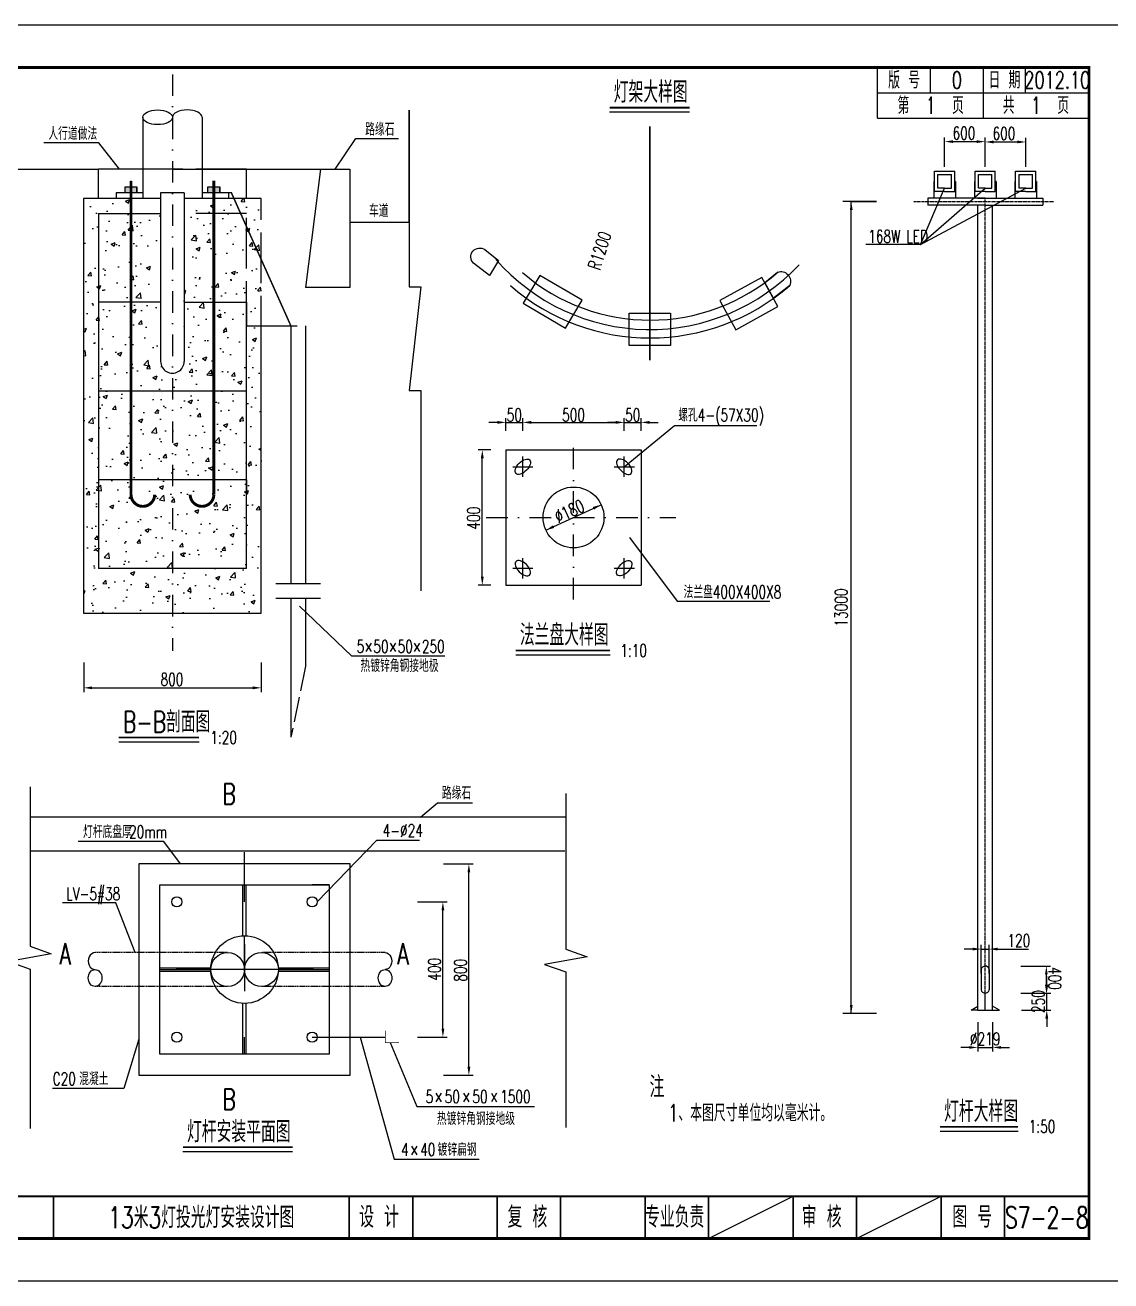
# Model space of a CAD drawing. Header units: millimetres. Extents: x 2 to 5882, y 1831 to 3462.
# Drawn here: x 4780.7 to 5037.5, y 2507.7 to 2804.7 of the extents above; entities that cross this region are included whole.
import ezdxf
from ezdxf.enums import TextEntityAlignment as Align

# ---------------------------------------------------------------- set-up
doc = ezdxf.new("R2010")
doc.units = ezdxf.units.MM
for name, pattern in [('ACAD_ISO02W100', [15, 12, -3]), ('CENTER', [50.8, 31.75, -6.35, 6.35, -6.35]), ('DASHDOT', [25.4, 12.7, -6.35, 0, -6.35]), ('HIDDEN', [9.525, 6.35, -3.175])]:
    doc.linetypes.add(name, pattern=pattern)
for name, color, linetype in [('1', 4, 'Continuous'), ('2', 2, 'HIDDEN'), ('TEL_TEXT', 7, 'Continuous'), ('WZ1', 7, 'Continuous'), ('图框', 7, 'Continuous'), ('尺寸标注', 4, 'Continuous'), ('文字', 7, 'Continuous'), ('标注', 4, 'Continuous'), ('次轮廓线', 7, 'Continuous'), ('电', 4, 'Continuous')]:
    doc.layers.add(name, color=color, linetype=linetype)
doc.styles.get("Standard").update_dxf_attribs({"font": 'simplex1.shx', "width": 0.7, "bigfont": 'hztxt.shx'})
doc.linetypes.add('Ground', pattern='A,0.75,-0.125,[135,sr.shx,S=0.1,R=0,X=-0.5,Y=0],0.125,-0.125', length=1.125)
doc.dimstyles.new('ISO-25', dxfattribs={"dimtxt": 3, "dimasz": 2, "dimexe": 1, "dimexo": 1, "dimgap": 0.5, "dimtad": 1, "dimzin": 12, "dimdsep": 46, "dimtxsty": 'Standard', "dimcen": 0.09, "dimclrd": 256, "dimclre": 256, "dimclrt": 256, "dimadec": 0, "dimazin": 3, "dimtfac": 1, "dimtix": 1, "dimtmove": 0, "dimatfit": 3, "dimfxl": 0, "dimarcsym": 0})

# ---------------------------------------------------------------- blocks, each defined once
blk = doc.blocks.new('*D108')
at = {"layer": 'DEFPOINTS', "color": 0}
for p in [(5007.8, 2777.15), (4998.2, 2770.16), (5007.8, 2770.16)]:
    blk.add_point(p, dxfattribs=at)
at = {"layer": '标注', "lineweight": -2}
for p, q in [((4998.2, 2771.16), (4998.2, 2778.15)), ((5000.2, 2777.15), (5005.8, 2777.15)), ((5007.8, 2771.16), (5007.8, 2778.15))]:
    blk.add_line(p, q, dxfattribs=at)
at = {"layer": '标注'}
for points in [[(5000.2, 2777.48), (5000.2, 2776.82), (4998.2, 2777.15)], [(5005.8, 2777.48), (5005.8, 2776.82), (5007.8, 2777.15)]]:
    blk.add_solid(points, dxfattribs=at)
at = {"layer": '标注', "insert": (5002.78, 2779.15), "char_height": 3, "attachment_point": 5}
blk.add_mtext('600', dxfattribs=at)
blk = doc.blocks.new('*D109')
at = {"layer": 'DEFPOINTS', "color": 0}
for p in [(5017.4, 2777.07), (5007.8, 2770.16), (5017.4, 2770.16)]:
    blk.add_point(p, dxfattribs=at)
at = {"layer": '标注', "lineweight": -2}
for p, q in [((5007.8, 2771.16), (5007.8, 2778.07)), ((5009.8, 2777.07), (5015.4, 2777.07)), ((5017.4, 2771.16), (5017.4, 2778.07))]:
    blk.add_line(p, q, dxfattribs=at)
at = {"layer": '标注'}
for points in [[(5009.8, 2777.41), (5009.8, 2776.74), (5007.8, 2777.07)], [(5015.4, 2777.41), (5015.4, 2776.74), (5017.4, 2777.07)]]:
    blk.add_solid(points, dxfattribs=at)
at = {"layer": '标注', "insert": (5012.24, 2779.07), "char_height": 3, "attachment_point": 5}
blk.add_mtext('600', dxfattribs=at)
blk = doc.blocks.new('*D110')
at = {"layer": 'DEFPOINTS', "color": 0}
for p in [(5008.76, 2586.18), (5006.84, 2579.4), (5008.76, 2579.4)]:
    blk.add_point(p, dxfattribs=at)
at = {"layer": '标注', "lineweight": -2}
for p, q in [((5006.84, 2580.4), (5006.84, 2587.18)), ((5008.76, 2580.4), (5008.76, 2587.18)), ((5004.84, 2586.18), (5002.84, 2586.18)), ((5006.84, 2586.18), (5008.76, 2586.18)), ((5010.76, 2586.18), (5018.05, 2586.18))]:
    blk.add_line(p, q, dxfattribs=at)
at = {"layer": '标注'}
for points in [[(5004.84, 2586.51), (5004.84, 2585.84), (5006.84, 2586.18)], [(5010.76, 2586.51), (5010.76, 2585.84), (5008.76, 2586.18)]]:
    blk.add_solid(points, dxfattribs=at)
at = {"layer": '标注', "insert": (5015.76, 2588.18), "char_height": 3, "attachment_point": 5}
blk.add_mtext('120', dxfattribs=at)
blk = doc.blocks.new('*D111')
at = {"layer": 'DEFPOINTS', "color": 0}
for p in [(5009.55, 2582.16), (5022.27, 2582.17), (5009.56, 2575.76)]:
    blk.add_point(p, dxfattribs=at)
at = {"layer": '标注', "lineweight": -2}
for p, q in [((5016.27, 2582.16), (5023.27, 2582.17)), ((5022.27, 2577.77), (5022.27, 2580.17)), ((5016.27, 2575.76), (5023.27, 2575.77))]:
    blk.add_line(p, q, dxfattribs=at)
at = {"layer": '标注'}
for points in [[(5022.6, 2580.17), (5021.94, 2580.17), (5022.27, 2582.17)], [(5022.6, 2577.77), (5021.94, 2577.77), (5022.27, 2575.77)]]:
    blk.add_solid(points, dxfattribs=at)
at = {"layer": '标注', "insert": (5024.27, 2579.26), "char_height": 3, "attachment_point": 5, "rotation": 270.0352}
blk.add_mtext('400', dxfattribs=at)
blk = doc.blocks.new('*D112')
at = {"layer": 'DEFPOINTS', "color": 0}
for p in [(5009.55, 2575.76), (5022.37, 2575.76), (5009.55, 2571.76)]:
    blk.add_point(p, dxfattribs=at)
at = {"layer": '标注', "lineweight": -2}
for p, q in [((5022.37, 2577.76), (5022.37, 2579.76)), ((5016.37, 2575.76), (5023.37, 2575.76)), ((5022.37, 2571.76), (5022.37, 2575.76)), ((5016.37, 2571.76), (5023.37, 2571.76)), ((5022.37, 2569.76), (5022.37, 2567.76))]:
    blk.add_line(p, q, dxfattribs=at)
at = {"layer": '标注'}
for points in [[(5022.04, 2577.76), (5022.71, 2577.76), (5022.37, 2575.76)], [(5022.04, 2569.76), (5022.71, 2569.76), (5022.37, 2571.76)]]:
    blk.add_solid(points, dxfattribs=at)
at = {"layer": '标注', "insert": (5020.37, 2573.76), "char_height": 3, "attachment_point": 5, "rotation": 90}
blk.add_mtext('250', dxfattribs=at)
blk = doc.blocks.new('*D113')
at = {"layer": 'DEFPOINTS', "color": 0}
for p in [(5006.05, 2571.76), (5009.55, 2571.76), (5009.55, 2562.92)]:
    blk.add_point(p, dxfattribs=at)
at = {"layer": '标注', "lineweight": -2}
for p, q in [((5006.05, 2568.92), (5006.05, 2561.92)), ((5009.55, 2568.92), (5009.55, 2561.92)), ((5004.05, 2562.92), (5002.05, 2562.92)), ((5006.05, 2562.92), (5009.55, 2562.92)), ((5011.55, 2562.92), (5013.55, 2562.92))]:
    blk.add_line(p, q, dxfattribs=at)
at = {"layer": '标注'}
for points in [[(5004.05, 2563.25), (5004.05, 2562.59), (5006.05, 2562.92)], [(5011.55, 2563.25), (5011.55, 2562.59), (5009.55, 2562.92)]]:
    blk.add_solid(points, dxfattribs=at)
at = {"layer": '标注', "insert": (5007.8, 2564.92), "char_height": 3, "attachment_point": 5}
blk.add_mtext('%%c219', dxfattribs=at)
blk = doc.blocks.new('*D116')
at = {"layer": 'DEFPOINTS', "color": 0}
for p in [(4857.58, 2606.34), (4885.66, 2606.34), (4857.58, 2556.34)]:
    blk.add_point(p, dxfattribs=at)
at = {"layer": '标注', "lineweight": -2}
for p, q in [((4879.66, 2606.34), (4886.66, 2606.34)), ((4885.66, 2558.34), (4885.66, 2604.34)), ((4879.66, 2556.34), (4886.66, 2556.34))]:
    blk.add_line(p, q, dxfattribs=at)
at = {"layer": '标注'}
for points in [[(4885.33, 2604.34), (4885.99, 2604.34), (4885.66, 2606.34)], [(4885.33, 2558.34), (4885.99, 2558.34), (4885.66, 2556.34)]]:
    blk.add_solid(points, dxfattribs=at)
at = {"layer": '标注', "insert": (4883.66, 2581.16), "char_height": 3, "attachment_point": 5, "rotation": 90}
blk.add_mtext('800', dxfattribs=at)
blk = doc.blocks.new('*D117')
at = {"layer": 'DEFPOINTS', "color": 0}
for p in [(4857.58, 2597.32), (4879.51, 2597.32), (4857.58, 2565.34)]:
    blk.add_point(p, dxfattribs=at)
at = {"layer": '标注', "lineweight": -2}
for p, q in [((4873.51, 2597.32), (4880.51, 2597.32)), ((4879.51, 2567.34), (4879.51, 2595.32)), ((4873.51, 2565.34), (4880.51, 2565.34))]:
    blk.add_line(p, q, dxfattribs=at)
at = {"layer": '标注'}
for points in [[(4879.18, 2595.32), (4879.85, 2595.32), (4879.51, 2597.32)], [(4879.18, 2567.34), (4879.85, 2567.34), (4879.51, 2565.34)]]:
    blk.add_solid(points, dxfattribs=at)
at = {"layer": '标注', "insert": (4877.51, 2581.4), "char_height": 3, "attachment_point": 5, "rotation": 90}
blk.add_mtext('400', dxfattribs=at)
blk = doc.blocks.new('DIM')
at = {"layer": '尺寸标注', "ltscale": 0.01}
blk.add_solid([(-1, -0.17), (-1, 0.17), (0, 0)], dxfattribs=at)
blk = doc.blocks.new('*D123')
at = {"layer": 'DEFPOINTS', "color": 0}
for p in [(4794.53, 2665.66), (4836.53, 2665.66), (4836.53, 2647.97)]:
    blk.add_point(p, dxfattribs=at)
at = {"layer": '标注', "lineweight": -2}
for p, q in [((4794.53, 2653.97), (4794.53, 2646.97)), ((4836.53, 2653.97), (4836.53, 2646.97)), ((4796.53, 2647.97), (4834.53, 2647.97))]:
    blk.add_line(p, q, dxfattribs=at)
at = {"layer": '标注'}
for points in [[(4796.53, 2648.3), (4796.53, 2647.63), (4794.53, 2647.97)], [(4834.53, 2648.3), (4834.53, 2647.63), (4836.53, 2647.97)]]:
    blk.add_solid(points, dxfattribs=at)
at = {"layer": '标注', "insert": (4815.42, 2649.97), "char_height": 3, "attachment_point": 5}
blk.add_mtext('800', dxfattribs=at)
blk = doc.blocks.new('series')
at = {"width": 0.75}
for tag, height, p in [('页码', 4, (-35, -19)), ('图名', 5, (-220, -282)), ('图号', 5, (-20, -282))]:
    blk.add_attdef(tag, text='', height=height, dxfattribs=at).set_placement(p, align=Align.MIDDLE_CENTER)
blk = doc.blocks.new('123')
blk.add_lwpolyline([(422.36, 2507.71), (422.36, 2804.71), (2.36, 2804.71), (2.36, 2507.71)], close=True)

msp = doc.modelspace()

# ---------------------------------------------------------------- hatches: boundary and pattern name
at = {"linetype": 'ACAD_ISO02W100'}
h = msp.add_hatch(color=256, dxfattribs=at)
h.paths.add_polyline_path([(4805.72569, 2766.4705), (4804.32569, 2766.4705), (4804.32569, 2765.06409), (4805.72569, 2765.06409)])
h.paths.add_polyline_path([(4807.12569, 2766.4705), (4805.72569, 2766.4705), (4805.72569, 2765.06409), (4807.12569, 2765.06409)])
h.paths.add_polyline_path([(4825.32569, 2766.4705), (4823.92569, 2766.4705), (4823.92569, 2765.06409), (4825.32569, 2765.06409)])
h.paths.add_polyline_path([(4826.72569, 2766.4705), (4825.32569, 2766.4705), (4825.32569, 2765.06409), (4826.72569, 2765.06409)])
h = msp.add_hatch()
h.set_pattern_fill('AN33C', color=8, scale=14, style=0)
h.set_pattern_definition([(50, (2397.967, 1121.355), (10.041643, -0.87853), [1.05, -11.55]), (355, (2397.967, 1121.355), (-1.94252, 10.53069), [0.84, -9.24]), (100.4514, (2398.804, 1121.282), (8.09913, 9.652154), [0.892363, -9.81599]), (46.1842, (2397.967, 1124.155), (14.941375, -2.317266), [1.575, -17.325]), (96.6356, (2399.212, 1123.962), (13.08528, 13.63765), [1.338544, -14.72398]), (351.1842, (2397.967, 1124.155), (13.08527, 13.63766), [1.26, -13.86]), (21, (2399.367, 1123.455), (8.356699, -5.636664), [1.05, -11.55]), (326, (2399.367, 1123.455), (3.406415, 10.1521), [0.84, -9.24]), (71.4514, (2400.064, 1122.986), (11.763117, 4.515427), [0.892363, -9.81599]), (37.5, (2397.967, 1121.3553), (0.170238, 4.660514), [0, -9.128, 0, -9.38, 0, -9.275]), (7.5, (2397.967, 1121.3553), (3.6829735, 5.521764), [0, -5.348, 0, -8.918, 0, -3.535]), (327.5, (2394.845, 1121.3553), (7.473514, -0.315768), [0, -3.5, 0, -10.92, 0, -14.49]), (317.5, (2393.445, 1121.3553), (8.164606, 1.40147), [0, -4.55, 0, -7.252, 0, -10.29])])
h.paths.add_polyline_path([(4798.02569, 2676.16409), (4798.02569, 2760.16409), (4805.72569, 2760.16409), (4805.72569, 2763.66409), (4794.52569, 2763.66409), (4794.52569, 2665.66409), (4815.52569, 2665.66409), (4815.52569, 2676.16409)])
h.paths.add_polyline_path([(4836.52569, 2665.66409), (4836.52569, 2728.66409), (4836.52569, 2733.56409), (4833.02569, 2733.56409), (4833.02569, 2732.16409), (4833.02569, 2676.16409), (4815.52569, 2676.16409), (4815.52569, 2665.66409)])
h.paths.add_polyline_path([(4833.02569, 2733.56409), (4836.52569, 2733.56409), (4836.52569, 2749.28526), (4833.02569, 2757.11102)])
h.paths.add_polyline_path([(4836.52569, 2763.66409), (4830.09489, 2763.66409), (4831.66024, 2760.16409), (4833.02569, 2760.16409), (4833.02569, 2757.11102), (4836.52569, 2749.28526)])
h.paths.add_polyline_path([(4831.66024, 2760.16409), (4830.09489, 2763.66409), (4825.32569, 2763.66409), (4825.32569, 2760.16409)])
h.paths.add_polyline_path([(4825.32569, 2760.16409), (4825.32569, 2763.66409), (4818.32529, 2763.66409), (4818.32429, 2760.16409)])
h.paths.add_polyline_path([(4825.32569, 2760.16409), (4818.32429, 2760.16409), (4818.31828, 2739.18011), (4825.32569, 2739.17248)])
h.paths.add_polyline_path([(4825.32569, 2739.17248), (4833.02569, 2739.16409), (4833.02569, 2757.11102), (4831.66024, 2760.16409), (4825.32569, 2760.16409)])
h.paths.add_polyline_path([(4812.7271, 2760.16409), (4805.72569, 2760.16409), (4805.72569, 2739.17252), (4812.73314, 2739.18019)], flags=17)
h.paths.add_polyline_path([(4805.72569, 2760.16409), (4798.02569, 2760.16409), (4798.02569, 2739.16409), (4805.72569, 2739.17252)], flags=16)
h.paths.add_polyline_path([(4805.72569, 2718.16409), (4815.52569, 2718.16409), (4815.52569, 2722.3794, -0.41549588), (4812.73717, 2725.1802), (4812.73314, 2739.18019), (4805.72569, 2739.17252)])
h.paths.add_polyline_path([(4818.31427, 2725.1786, -0.415333057), (4815.52569, 2722.3794), (4815.52569, 2718.16409), (4825.32569, 2718.16409), (4825.32569, 2739.17248), (4818.31828, 2739.18011)])
h.paths.add_polyline_path([(4833.02569, 2732.16409), (4833.02569, 2739.16409), (4825.32569, 2739.17248), (4825.32569, 2718.16409), (4833.02569, 2718.16409)])
h.paths.add_polyline_path([(4805.72569, 2739.17252), (4798.02569, 2739.16409), (4798.02569, 2718.16409), (4805.72569, 2718.16409)], flags=17)
h.paths.add_polyline_path([(4798.02569, 2697.16409), (4805.72569, 2697.16409), (4805.72569, 2718.16409), (4798.02569, 2718.16409)], flags=16)
h.paths.add_polyline_path([(4815.52569, 2718.16409), (4805.72569, 2718.16409), (4805.72569, 2697.16409), (4815.52569, 2697.16409)])
h.paths.add_polyline_path([(4815.52569, 2697.16409), (4825.32569, 2697.16409), (4825.32569, 2718.16409), (4815.52569, 2718.16409)], flags=17)
h.paths.add_polyline_path([(4833.02569, 2718.16409), (4825.32569, 2718.16409), (4825.32569, 2697.16409), (4833.02569, 2697.16409)], flags=16)
h.paths.add_polyline_path([(4815.52569, 2697.16409), (4798.02569, 2697.16409), (4798.02569, 2676.16409), (4815.52569, 2676.16409)], flags=17)
h.paths.add_polyline_path([(4815.52569, 2676.16409), (4833.02569, 2676.16409), (4833.02569, 2697.16409), (4815.52569, 2697.16409), (4815.52569, 2690.55597)], flags=16)

# ---------------------------------------------------------------- linework, layer by layer
for p, q in [((4808.52569, 2782.91409), (4808.52569, 2763.66409)), ((4822.52569, 2782.91409), (4822.52569, 2763.66409)), ((4918.96256, 2784.18212), (4937.87356, 2784.18212)), ((4721.70649, 2770.66409), (4798.02569, 2770.66409)), ((4815.52569, 2770.66409), (4798.02569, 2770.66409)), ((4798.02569, 2763.66409), (4798.02569, 2770.66409)), ((4815.52569, 2770.66409), (4850.52569, 2770.66409)), ((4833.02569, 2763.66409), (4833.02569, 2770.66409)), ((4850.52569, 2770.66409), (4847.02569, 2742.66409)), ((4857.52569, 2770.66409), (4857.52569, 2742.66409)), ((4995.80091, 2765.35823), (4995.80091, 2770.15823)), ((4995.80091, 2770.15823), (5000.60091, 2770.15823)), ((4996.60091, 2766.15823), (4996.60091, 2769.35823)), ((4996.60091, 2769.35823), (4999.80091, 2769.35823)), ((4996.60091, 2766.15823), (4996.60091, 2769.35823)), ((4999.80091, 2766.15823), (4999.80091, 2769.35823)), ((5000.60091, 2765.35823), (5000.60091, 2770.15823)), ((5005.40091, 2765.35823), (5005.40091, 2770.15823)), ((5005.40091, 2770.15823), (5010.20091, 2770.15823)), ((5006.20091, 2766.15823), (5006.20091, 2769.35823)), ((5006.20091, 2766.15823), (5006.20091, 2769.35823)), ((5006.20091, 2769.35823), (5009.40091, 2769.35823)), ((5009.40091, 2766.15823), (5009.40091, 2769.35823)), ((5010.20091, 2765.35823), (5010.20091, 2770.15823)), ((5015.00091, 2765.35823), (5015.00091, 2770.15823)), ((5015.00091, 2770.15823), (5019.80091, 2770.15823)), ((5015.80091, 2766.15823), (5015.80091, 2769.35823)), ((5015.80091, 2769.35823), (5019.00091, 2769.35823)), ((5015.80091, 2766.15823), (5015.80091, 2769.35823)), ((5019.00091, 2766.15823), (5019.00091, 2769.35823)), ((5019.80091, 2765.35823), (5019.80091, 2770.15823)), ((4995.64091, 2767.75823), (4995.80091, 2767.75823)), ((4995.64091, 2767.75823), (4995.64091, 2763.75823)), ((4998.20091, 2765.35823), (4995.80091, 2765.35823)), ((4998.20091, 2766.15823), (4996.60091, 2766.15823)), ((4998.20091, 2766.15823), (4999.80091, 2766.15823)), ((4998.20091, 2765.35823), (5000.60091, 2765.35823)), ((5000.76091, 2767.75823), (5000.60091, 2767.75823)), ((5000.76091, 2767.75823), (5000.76091, 2763.75823)), ((5005.24091, 2767.75823), (5005.24091, 2763.75823)), ((5005.24091, 2767.75823), (5005.40091, 2767.75823)), ((5007.80091, 2765.35823), (5005.40091, 2765.35823)), ((5007.80091, 2766.15823), (5006.20091, 2766.15823)), ((5007.80091, 2766.15823), (5009.40091, 2766.15823)), ((5007.80091, 2765.35823), (5010.20091, 2765.35823)), ((5010.36091, 2767.75823), (5010.20091, 2767.75823)), ((5010.36091, 2767.75823), (5010.36091, 2763.75823)), ((5014.84091, 2767.75823), (5015.00091, 2767.75823)), ((5014.84091, 2767.75823), (5014.84091, 2763.75823)), ((5017.40091, 2765.35823), (5015.00091, 2765.35823)), ((5017.40091, 2766.15823), (5015.80091, 2766.15823)), ((5017.40091, 2766.15823), (5019.00091, 2766.15823)), ((5017.40091, 2765.35823), (5019.80091, 2765.35823)), ((5019.96091, 2767.75823), (5019.80091, 2767.75823)), ((5019.96091, 2767.75823), (5019.96091, 2763.75823)), ((4812.72631, 2763.66409), (4794.52569, 2763.66409)), ((4794.52569, 2763.66409), (4794.52569, 2665.66409)), ((4818.32569, 2765.06409), (4812.72569, 2765.06409)), ((4812.72569, 2765.06409), (4812.73717, 2725.1802)), ((4818.32569, 2765.06409), (4818.31427, 2725.18012)), ((4836.52569, 2763.66409), (4818.32507, 2763.66409)), ((5007.80091, 2763.75823), (4994.20091, 2763.75823)), ((4994.20091, 2763.75823), (4994.20091, 2762.15823)), ((4999.80091, 2763.75823), (4994.20091, 2763.75823)), ((4994.20091, 2763.75823), (4994.20091, 2763.75823)), ((5007.80091, 2762.15823), (4994.20091, 2762.15823)), ((5006.04891, 2763.75823), (5009.55291, 2763.75823)), ((5006.04891, 2571.75823), (5006.04891, 2762.15823)), ((5007.80091, 2763.75823), (5021.40091, 2763.75823)), ((5007.80091, 2762.15823), (5021.40091, 2762.15823)), ((5009.55291, 2571.75823), (5009.55291, 2762.15823)), ((5021.40091, 2763.75823), (5021.40091, 2762.15823)), ((4857.52569, 2758.06409), (4871.50916, 2758.06409)), ((4857.52569, 2742.66409), (4847.02569, 2742.66409)), ((4836.52569, 2665.66409), (4836.52569, 2728.66409)), ((4871.50916, 2718.28613), (4874.30916, 2718.28613)), ((4840.02569, 2672.66409), (4850.54516, 2672.66409)), ((4840.02569, 2669.16409), (4850.54516, 2669.16409)), ((4794.52569, 2665.66409), (4836.52569, 2665.66409)), ((4847.04516, 2665.66409), (4847.04516, 2653.66896)), ((4896.75211, 2655.79123), (4919.04324, 2655.79123)), ((4802.84227, 2635.2354), (4821.842, 2635.2354)), ((4908.6069, 2617.34292), (4781.83646, 2617.34292)), ((4832.58434, 2597.34292), (4832.58434, 2609.07974)), ((4832.58434, 2606.34292), (4807.58434, 2606.34292)), ((4807.58434, 2606.34292), (4807.58434, 2556.34292)), ((4857.58434, 2606.34292), (4807.58434, 2606.34292)), ((4857.58434, 2556.34292), (4857.58434, 2606.34292)), ((4812.58434, 2561.34292), (4812.58434, 2601.34292)), ((4812.58434, 2601.34292), (4832.58434, 2601.34292)), ((4812.58434, 2601.34292), (4816.58434, 2601.34292)), ((4832.18434, 2589.34292), (4832.18434, 2601.34292)), ((4832.58434, 2601.34292), (4852.58434, 2601.34292)), ((4832.58434, 2601.34292), (4852.58434, 2601.34292)), ((4832.98434, 2589.34292), (4832.98434, 2601.34292)), ((4852.58434, 2601.34292), (4848.58434, 2601.34292)), ((4852.58434, 2601.34292), (4852.58434, 2561.34292)), ((4812.58434, 2597.34292), (4812.58434, 2597.34292)), ((5006.04891, 2571.75823), (5006.04891, 2590.95823)), ((4832.58434, 2581.34292), (4832.58434, 2589.34292)), ((4832.58434, 2581.34292), (4832.58434, 2589.34292)), ((4832.58434, 2587.34292), (4832.58434, 2576.21344)), ((4832.58434, 2581.34292), (4832.58434, 2585.34292)), ((4812.58434, 2581.74292), (4824.58434, 2581.74289)), ((4812.58434, 2581.34292), (4824.58434, 2581.34289)), ((4812.58434, 2580.94292), (4824.58434, 2580.94289)), ((4848.92277, 2581.34292), (4816.41482, 2581.34292)), ((4840.58434, 2581.74292), (4852.58434, 2581.74292)), ((4840.58434, 2581.34292), (4852.58434, 2581.34292)), ((4840.58434, 2580.94292), (4852.58434, 2580.94292)), ((5006.84091, 2581.36244), (5006.84091, 2576.554)), ((5008.76091, 2581.37199), (5008.76091, 2576.554)), ((5007.80091, 2571.75823), (5007.80091, 2575.75823)), ((5004.44891, 2571.75823), (5006.04891, 2572.67743)), ((5011.15291, 2571.75823), (5009.55291, 2572.67743)), ((5006.04891, 2571.75823), (5004.44891, 2571.75823)), ((5006.04891, 2571.75823), (5009.55291, 2571.75823)), ((5009.55291, 2571.75823), (5011.15291, 2571.75823)), ((4812.58434, 2561.34292), (4812.58434, 2565.34292)), ((4812.58434, 2561.34292), (4812.58434, 2565.34292)), ((4848.58434, 2565.34292), (4852.58434, 2565.34292)), ((4852.58434, 2561.34292), (4812.58434, 2561.34292)), ((4852.58434, 2561.34292), (4848.58434, 2561.34292)), ((4852.58434, 2561.34292), (4848.58434, 2561.34292)), ((4807.58434, 2556.34292), (4857.58434, 2556.34292)), ((4997.12121, 2543.12872), (5015.5885, 2543.12872)), ((4818.00468, 2538.29634), (4843.93488, 2538.29634)), ((4942.36361, 2517.70635), (4962.36361, 2527.70635)), ((4977.36361, 2517.70635), (4997.36361, 2527.70635))]:
    msp.add_line(p, q)
for p, q in [((4833.02569, 2770.66409), (4815.52569, 2770.66409)), ((4850.52569, 2770.66409), (4857.52569, 2770.66409)), ((4857.52569, 2770.66409), (4857.52569, 2758.06409)), ((4804.32569, 2766.4705), (4807.12569, 2766.4705)), ((4804.32569, 2765.06409), (4804.32569, 2766.4705)), ((4805.72569, 2765.06409), (4805.72569, 2767.8705)), ((4807.12569, 2765.06409), (4807.12569, 2766.4705)), ((4823.92569, 2766.48601), (4826.72569, 2766.48601)), ((4823.92569, 2765.06409), (4823.92569, 2766.48601)), ((4825.32569, 2765.06409), (4825.32569, 2767.88601)), ((4826.72569, 2765.06409), (4826.72569, 2766.48601)), ((4802.22569, 2765.06409), (4802.22569, 2763.66409)), ((4808.52569, 2765.06409), (4802.22569, 2765.06409)), ((4828.82569, 2765.06409), (4822.52569, 2765.06409)), ((4828.82569, 2765.06409), (4828.82569, 2763.66409)), ((4836.52569, 2728.66409), (4836.52569, 2763.66409)), ((4833.02569, 2732.16409), (4833.02569, 2760.16409)), ((4815.48315, 2739.1832), (4815.52569, 2739.18316)), ((4833.02569, 2739.16409), (4833.02569, 2733.56409)), ((4833.02569, 2733.56409), (4847.04516, 2733.56409)), ((4833.02569, 2697.16409), (4833.02569, 2693.66409)), ((4812.58434, 2601.34292), (4816.58434, 2601.34292)), ((4852.58434, 2601.34292), (4848.58434, 2601.34292)), ((4832.18434, 2561.34292), (4832.18434, 2573.34292)), ((4832.98434, 2561.34292), (4832.98434, 2573.34292)), ((4832.58434, 2561.34292), (4832.58434, 2565.34292)), ((4848.58434, 2565.34292), (4852.58434, 2565.34292))]:
    msp.add_line(p, q, dxfattribs=at)
at = {"linetype": 'ACAD_ISO02W100', "ltscale": 0.01}
for p, q in [((4990.93652, 2762.95823), (5024.14684, 2762.95823)), ((5007.80091, 2571.75823), (5007.80091, 2763.75823))]:
    msp.add_line(p, q, dxfattribs=at)
at = {"color": 1}
for p, q in [((4798.02569, 2760.16409), (4812.72786, 2760.16409)), ((4798.02569, 2760.16409), (4798.02569, 2676.16409)), ((4812.73314, 2739.18019), (4798.02569, 2739.16409)), ((4818.31828, 2739.18011), (4833.02569, 2739.16409)), ((4833.02569, 2676.16409), (4833.02569, 2732.16409)), ((4833.02569, 2718.16409), (4798.02569, 2718.16409)), ((4833.02569, 2697.16409), (4798.02569, 2697.16409)), ((4833.02569, 2676.16409), (4798.02569, 2676.16409))]:
    msp.add_line(p, q, dxfattribs=at)
at = {"color": 1, "linetype": 'ACAD_ISO02W100'}
msp.add_line((4833.02569, 2760.16409), (4818.32353, 2760.16409), dxfattribs=at)
at = {"color": 7, "linetype": 'CENTER'}
for p, q in [((4896.01731, 2700.26523), (4900.81731, 2700.26523)), ((4898.41731, 2697.86523), (4898.41731, 2702.66523)), ((4920.01731, 2700.26523), (4924.81731, 2700.26523)), ((4922.41731, 2697.86523), (4922.41731, 2702.66523)), ((4896.01731, 2676.26523), (4900.81731, 2676.26523)), ((4898.41731, 2673.86523), (4898.41731, 2678.66523)), ((4920.01731, 2676.26523), (4924.81731, 2676.26523)), ((4922.41731, 2673.86523), (4922.41731, 2678.66523))]:
    msp.add_line(p, q, dxfattribs=at)
at = {"linetype": 'ACAD_ISO02W100', "ltscale": 0.001}
for p, q in [((4828.58434, 2585.34292), (4797.23896, 2585.34292)), ((4865.82691, 2585.34292), (4836.58434, 2585.34292)), ((4828.58434, 2577.34292), (4797.23896, 2577.34292)), ((4865.82691, 2577.34292), (4836.58434, 2577.34292))]:
    msp.add_line(p, q, dxfattribs=at)
at = {"linetype": 'Ground', "ltscale": 0.05}
msp.add_line((4848.58434, 2565.34292), (4865.91945, 2565.34292), dxfattribs=at)
for points, const_width in [([(5032.36361, 2794.70635), (4652.36361, 2794.70635), (4652.36361, 2517.70635), (5032.36361, 2517.70635), (5032.36361, 2794.70635)], 0.7), ([(4918.96082, 2785.18212), (4937.87356, 2785.18212)], 0.4), ([(4896.75036, 2656.79123), (4919.04324, 2656.79123)], 0.4), ([(4802.84052, 2636.2354), (4821.842, 2636.2354)], 0.4), ([(4865.91945, 2565.34292), (4865.91945, 2566.86012), (4865.91945, 2565.34292), (4865.91945, 2564.05604), (4869.15273, 2564.05604)], 0.16), ([(4997.11947, 2544.12872), (5015.5885, 2544.12872)], 0.4), ([(4818.00294, 2539.29634), (4843.93488, 2539.29634)], 0.4), ([(4652.36361, 2527.70635), (5032.36361, 2527.70635)], 0.4), ([(4927.36361, 2517.70635), (4927.36361, 2527.70635)], 0.4), ([(4942.36361, 2517.70635), (4942.36361, 2527.70635)], 0.4), ([(4962.36361, 2517.70635), (4962.36361, 2527.70635)], 0.4), ([(4977.36361, 2517.70635), (4977.36361, 2527.70635)], 0.4), ([(4997.36361, 2517.70635), (4997.36361, 2527.70635)], 0.4), ([(5012.36361, 2517.70635), (5012.36361, 2527.70635)], 0.4)]:
    msp.add_lwpolyline(points, dxfattribs=dict(const_width=const_width))
for points in [[(4871.50916, 2758.06409), (4871.50916, 2784.6062), (4871.50916, 2742.78613), (4874.30916, 2742.78613)], [(4928.45712, 2725.46534), (4928.45712, 2780.69832)], [(4928.45712, 2780.69832), (4928.45712, 2725.46534)], [(4902.40901, 2745.45742), (4898.53663, 2738.95578), (4908.52287, 2733.00797), (4912.4686, 2739.63276), (4902.40901, 2745.45742)], [(4871.50916, 2742.78613), (4871.50916, 2742.78613)], [(4874.30916, 2742.78613), (4871.50916, 2718.28613)], [(4843.55684, 2733.56409), (4843.55684, 2672.66409)], [(4847.04516, 2733.56409), (4847.04516, 2672.66409)], [(4874.30916, 2718.28613), (4874.30916, 2670.89326)], [(4874.30916, 2718.28613), (4874.30916, 2670.89326)], [(4843.55684, 2669.16409), (4843.55684, 2636.31856)], [(4847.04516, 2669.16409), (4847.04516, 2653.12001)]]:
    msp.add_lwpolyline(points)
at = {"linetype": 'ACAD_ISO02W100', "const_width": 0.7}
for points in [[(4805.72569, 2767.8705), (4805.72569, 2693.69116, 1), (4811.32569, 2693.69116)], [(4819.72569, 2693.69116, 1), (4825.32569, 2693.69116)]]:
    msp.add_lwpolyline(points, format="xyb", dxfattribs=at)
at = {"linetype": 'ACAD_ISO02W100'}
for points, const_width in [([(4825.32569, 2767.88601), (4825.32569, 2693.70666)], 0.7), ([(4825.32569, 2765.06409), (4829.46876, 2765.06409), (4843.55684, 2733.56409), (4843.55782, 2730.29654)], 0.35)]:
    msp.add_lwpolyline(points, dxfattribs=dict(at, const_width=const_width))
for points in [[(4804.32569, 2766.4705), (4807.12569, 2766.4705), (4807.12569, 2765.06409), (4804.32569, 2765.06409), (4804.32569, 2766.4705)], [(4823.92569, 2766.4705), (4826.72569, 2766.4705), (4826.72569, 2765.06409), (4823.92569, 2765.06409), (4823.92569, 2766.4705)]]:
    msp.add_lwpolyline(points, dxfattribs=at)
for points in [[(4890.51644, 2745.48325), (4886.72823, 2748.40365, -0.909066489), (4889.43243, 2751.61901), (4892.64826, 2749.06252), (4890.51644, 2745.48325)], [(4955.66056, 2743.80667), (4958.69603, 2746.31094, -0.648770431), (4961.56686, 2743.14802), (4957.68508, 2740.14228), (4955.66056, 2743.80667)]]:
    msp.add_lwpolyline(points, format="xyb")
for points in [[(4945.14895, 2739.28874), (4948.80786, 2732.6661), (4958.77362, 2738.17202), (4954.97745, 2745.04311), (4945.01169, 2739.53719)], [(4923.54731, 2736.55176), (4933.335, 2736.55176), (4933.335, 2728.96464), (4923.54731, 2728.96464)]]:
    msp.add_lwpolyline(points, close=True)
at = {"linetype": 'ACAD_ISO02W100', "ltscale": 0.5}
msp.add_lwpolyline([(4847.04516, 2653.12001), (4843.55684, 2636.31856)], dxfattribs=at)
for centre, radius in [((4816.58434, 2597.34292), 1.2), ((4848.58434, 2597.34292), 1.2), ((4832.58434, 2581.34292), 8), ((4828.58434, 2581.34292), 4), ((4836.58434, 2581.34292), 4), ((4816.58434, 2565.34292), 1.2), ((4848.58434, 2565.34292), 1.2)]:
    msp.add_circle(centre, radius)
for centre, radius, start, end in [((4928.48224, 2780.98703), 48.27668, 221.0397084, 316.9405722), ((4928.48224, 2780.98703), 46.05475, 229.0681391, 311.234046), ((4928.48224, 2780.98703), 50.26314, 228.9429177, 311.16489), ((4815.52571, 2725.16797), 2.78857, 179.7487674, 0.2184095), ((5007.80184, 2581.18016), 0.97807, 11.3109059, 169.2589343), ((5007.80091, 2576.73517), 0.97694, 190.6868378, 349.3131622)]:
    msp.add_arc(centre, radius, start, end)
for centre, major_axis, ratio in [((4812.02569, 2782.91409), (3.5, 0), 0.500118218), ((4797.23896, 2579.34292), (0, 2), 0.804545586), ((4865.82691, 2579.34292), (0, 2), 0.804545586)]:
    msp.add_ellipse(centre, major_axis=major_axis, ratio=ratio)
for centre, major_axis, ratio, start_param, end_param in [((4819.02569, 2782.91409), (-3.5, 0), 0.5, 3.141592654, 6.283185307), ((4797.23896, 2583.34292), (0, 2), 0.804545545, -0.00000319, 3.14158965)]:
    msp.add_ellipse(centre, major_axis=major_axis, ratio=ratio, start_param=start_param, end_param=end_param)
at = {"extrusion": (0, 0, -1)}
msp.add_ellipse((4865.82691, 2583.34292), major_axis=(0, 2), ratio=0.804545545, start_param=0.000001134, end_param=3.141593974, dxfattribs=at)
at = {"layer": '1', "color": 7}
for p, q in [((4894.41731, 2704.26523), (4894.41731, 2672.26523)), ((4894.41731, 2704.26523), (4926.41731, 2704.26523)), ((4926.41731, 2704.26523), (4926.41731, 2672.26523)), ((4894.41731, 2672.26523), (4926.41731, 2672.26523))]:
    msp.add_line(p, q, dxfattribs=at)
msp.add_circle((4910.41731, 2688.26523), 7.2, dxfattribs=at)
for centre, major_axis in [((4898.41731, 2700.26523), (1.6122, 1.6122)), ((4922.41731, 2676.26523), (-1.6122, -1.6122))]:
    msp.add_ellipse(centre, major_axis=major_axis, ratio=0.526315789, dxfattribs=at)
at = {"layer": '1', "color": 7, "extrusion": (0, 0, -1)}
for centre, major_axis in [((4922.41731, 2700.26523), (-1.6122, 1.6122)), ((4898.41731, 2676.26523), (1.6122, -1.6122))]:
    msp.add_ellipse(centre, major_axis=major_axis, ratio=0.526315789, dxfattribs=at)
at = {"layer": '2', "linetype": 'DASHDOT', "ltscale": 0.4}
for p, q in [((4815.52569, 2793.05942), (4815.52569, 2656.74653)), ((4910.41731, 2668.86949), (4910.41731, 2706.33969)), ((4889.7543, 2688.26523), (4934.57798, 2688.26523))]:
    msp.add_line(p, q, dxfattribs=at)
at = {"layer": 'TEL_TEXT', "color": 7}
for p, q in [((4845.56269, 2667.31864), (4857.89828, 2655.55737)), ((4857.89828, 2655.55737), (4879.9378, 2655.55737))]:
    msp.add_line(p, q, dxfattribs=at)
at = {"layer": '图框', "const_width": 0.4}
for points in [[(4787.36361, 2517.70635), (4787.36361, 2527.70635)], [(4857.36361, 2517.70635), (4857.36361, 2527.70635)], [(4872.36361, 2517.70635), (4872.36361, 2527.70635)], [(4892.36361, 2517.70635), (4892.36361, 2527.70635)], [(4907.36361, 2517.70635), (4907.36361, 2527.70635)], [(4927.36361, 2517.70635), (4927.36361, 2527.70635)]]:
    msp.add_lwpolyline(points, dxfattribs=at)
at = {"layer": '尺寸标注'}
for q in [(4998.20091, 2766.15823), (5007.80091, 2766.15823), (5017.40091, 2766.15823), (4979.55996, 2752.82152)]:
    msp.add_line((4992.46789, 2752.82152), q, dxfattribs=at)
at = {"layer": '尺寸标注', "color": 2}
msp.add_line((4903.87855, 2685.25115), (4916.95606, 2691.27932), dxfattribs=at)
at = {"layer": '尺寸标注', "color": 0}
msp.add_line((4908.32383, 2609.34292), (4781.83646, 2609.34292), dxfattribs=at)
at = {"layer": '文字'}
for points in [[(4828.66741, 2625.83069, 0, 0.7, 0), (4830.66741, 2625.83069, 0, 0, 0), (4833.16741, 2625.83069, 0, 0, 0), (4833.16741, 2621.03386, 0, 0, 0)], [(4787.78657, 2585.89462, 0, 0.7, 0), (4787.78657, 2583.89462, 0, 0, 0), (4787.78657, 2581.39462, 0, 0, 0), (4792.58339, 2581.39462, 0, 0, 0)], [(4873.29733, 2585.89462, 0, 0.7, 0), (4873.29733, 2583.89462, 0, 0, 0), (4873.29733, 2581.39462, 0, 0, 0), (4868.5005, 2581.39462, 0, 0, 0)], [(4828.66741, 2547.53346, 0, 0.7, 0), (4830.66741, 2547.53346, 0, 0, 0), (4833.16741, 2547.53346, 0, 0, 0), (4833.16741, 2552.33028, 0, 0, 0)]]:
    msp.add_lwpolyline(points, format="xyseb", dxfattribs=at)
at = {"layer": '标注'}
for p, q in [((4854.02569, 2770.66409), (4858.92115, 2777.85727)), ((4858.92115, 2777.85727), (4869.04682, 2777.85727)), ((4798.08238, 2776.8647), (4785.11102, 2776.8647)), ((4803.0272, 2770.66409), (4798.08238, 2776.8647)), ((4982.1145, 2762.95823), (4974.1145, 2762.95823)), ((4976.1145, 2570.95823), (4976.1145, 2762.95823)), ((4976.1145, 2762.95823), (4982.1145, 2762.95823)), ((4894.41731, 2708.74736), (4894.41731, 2711.74736)), ((4898.41731, 2708.74736), (4898.41731, 2711.74736)), ((4898.41731, 2708.74736), (4898.41731, 2711.74736)), ((4922.41731, 2708.74736), (4922.41731, 2711.74736)), ((4922.41731, 2708.74736), (4922.41731, 2711.74736)), ((4926.41731, 2708.74736), (4926.41731, 2711.74736)), ((4892.41731, 2710.74736), (4890.41731, 2710.74736)), ((4894.41731, 2710.74736), (4898.41731, 2710.74736)), ((4900.41731, 2710.74736), (4920.41731, 2710.74736)), ((4900.41731, 2710.74736), (4902.41731, 2710.74736)), ((4920.41731, 2710.74736), (4918.41731, 2710.74736)), ((4922.41731, 2710.74736), (4926.41731, 2710.74736)), ((4922.41731, 2700.26523), (4934.30854, 2710.01685)), ((4928.41731, 2710.74736), (4930.41731, 2710.74736)), ((4934.30854, 2710.01685), (4953.7848, 2710.01685)), ((4890.83374, 2704.26523), (4887.83374, 2704.26523)), ((4888.83374, 2674.26523), (4888.83374, 2702.26523)), ((4923.62575, 2683.54527), (4934.96441, 2668.45537)), ((4890.83374, 2672.26523), (4887.83374, 2672.26523)), ((4934.96441, 2668.45537), (4956.82609, 2668.45537)), ((4874.20156, 2617.34292), (4878.244, 2620.80101)), ((4878.244, 2620.80101), (4886.55299, 2620.80101)), ((4813.49322, 2611.61553), (4793.23521, 2611.61553)), ((4817.44966, 2606.34292), (4813.49322, 2611.61553)), ((4849.78434, 2597.34292), (4863.88294, 2611.93316)), ((4863.88294, 2611.93316), (4873.96688, 2611.93316)), ((4802.15175, 2597.10964), (4789.49557, 2597.10964)), ((4806.68364, 2585.34292), (4802.15175, 2597.10964)), ((4982.1145, 2570.95823), (4974.1145, 2570.95823)), ((4807.58434, 2564.85428), (4804.05218, 2553.1967)), ((4859.9657, 2565.34292), (4868.00449, 2536.45974)), ((4867.009, 2564.05035), (4873.31952, 2548.98371)), ((4804.05218, 2553.1967), (4787.18833, 2553.1967)), ((4873.31952, 2548.98371), (4901.15292, 2548.98371)), ((4868.00449, 2536.45974), (4888.06056, 2536.45974))]:
    msp.add_line(p, q, dxfattribs=at)
msp.add_lwpolyline([(4928.3938, 2780.71923, 0, 0, 0), (4914.34677, 2738.18405, 1.056, 0, 0), (4913.34329, 2735.14546, 0, 0, 0)], format="xyseb", dxfattribs=at)
for points in [[(4781.83646, 2624.58386), (4781.83646, 2586.86562), (4786.87646, 2585.03121), (4776.79646, 2583.25384), (4781.83646, 2581.46562), (4781.83646, 2543.74738)], [(4908.6069, 2622.95931), (4908.6069, 2586.17307), (4913.6469, 2584.33866), (4903.5669, 2582.56128), (4908.6069, 2580.77307), (4908.6069, 2543.98683)]]:
    msp.add_lwpolyline(points, dxfattribs=at)
at = {"layer": '次轮廓线'}
for p, q in [((4982.36361, 2782.70635), (4982.36361, 2794.70635)), ((4994.86361, 2788.70635), (4994.86361, 2794.70635)), ((5007.36361, 2788.70635), (5007.36361, 2794.70635)), ((5017.36361, 2788.70635), (5017.36361, 2794.70635)), ((4982.36361, 2788.70635), (5032.36361, 2788.70635)), ((5007.36361, 2782.70635), (5007.36361, 2788.70635)), ((4982.36361, 2782.70635), (5032.36361, 2782.70635))]:
    msp.add_line(p, q, dxfattribs=at)

# ---------------------------------------------------------------- block references
ref = msp.add_blockref('series', (5042.36361, 2804.70635))
ref.add_attrib('页码', '第  1  页    共  1  页', dxfattribs={"height": 4, "width": 0.7}).set_placement((5007.36361, 2785.70635), align=Align.MIDDLE_CENTER)
ref.add_attrib('图名', '13米3灯投光灯安装设计图', dxfattribs={"height": 5, "width": 0.7}).set_placement((4822.36361, 2522.70635), align=Align.MIDDLE_CENTER)
ref.add_attrib('图号', 'S7-2-8', dxfattribs={"height": 5, "width": 0.7}).set_placement((5022.36361, 2522.70635), align=Align.MIDDLE_CENTER)
at = {"layer": '尺寸标注', "color": 7, "lineweight": 0, "ltscale": 0.01, "xscale": 1.999999999999841, "yscale": 2, "zscale": 2}
for p, rotation in [((4916.95606, 2691.27932), 24.74769048415862), ((4903.87855, 2685.25115), 204.7476904841587)]:
    msp.add_blockref('DIM', p, dxfattribs=dict(at, rotation=rotation))
at = {"layer": '标注'}
msp.add_blockref('123', (4620, 0), dxfattribs=at)
at = {"layer": '标注', "yscale": 2, "zscale": 2}
for p, xscale, rotation in [((4976.1145, 2762.95823), 2, 90), ((4898.41731, 2710.74736), 2, 180), ((4898.41731, 2710.74736), 2, 180), ((4926.41731, 2710.74736), 2, 180), ((4888.83374, 2704.26523), 2, 90), ((4888.83374, 2672.26523), 2, 270), ((4976.1145, 2570.95823), -2, 90)]:
    msp.add_blockref('DIM', p, dxfattribs=dict(at, xscale=xscale, rotation=rotation))
at = {"layer": '标注', "xscale": 2, "yscale": 2, "zscale": 2}
for p in [(4894.41731, 2710.74736), (4922.41731, 2710.74736), (4922.41731, 2710.74736)]:
    msp.add_blockref('DIM', p, dxfattribs=at)

# ---------------------------------------------------------------- texts
at = {"width": 0.7}
for s, p in [('专业负责', (4934.35384, 2522.80094)), ('审 核', (4969.12764, 2522.80094)), ('图 号', (5004.74681, 2522.80094))]:
    msp.add_text(s, height=5, dxfattribs=at).set_placement(p, align=Align.MIDDLE_CENTER)
at = {"layer": 'TEL_TEXT', "color": 7, "width": 0.7}
for s, p in [('人行道做法', (4786.17821, 2777.5647)), ('路缘石', (4861.12806, 2778.55727)), ('车道', (4862.02501, 2759.29872)), ('5', (4859.10376, 2656.25737)), ('×', (4860.90376, 2656.25737)), ('50', (4863.04844, 2656.25737)), ('×', (4866.64844, 2656.25737)), ('50', (4868.79312, 2656.25737)), ('×', (4872.39312, 2656.25737)), ('250', (4874.5378, 2656.25737)), ('热镀锌角钢接地极', (4860.015, 2651.70737)), ('路缘石', (4879.27532, 2621.60101)), ('灯杆底盘厚', (4794.36981, 2612.41553)), ('20mm', (4805.26525, 2612.41553)), ('4-%%C24', (4865.23683, 2612.73316)), ('LV-5#38', (4790.40618, 2597.7747)), ('混凝土', (4793.46261, 2553.9967)), ('C20', (4787.18833, 2553.9967)), ('5', (4875.42327, 2549.78371)), ('×', (4877.48042, 2549.78371)), ('50', (4879.93148, 2549.78371)), ('×', (4884.04577, 2549.78371)), ('50', (4886.49683, 2549.78371)), ('×', (4890.61112, 2549.78371)), ('1500', (4893.06218, 2549.78371)), ('热镀锌角钢接地级', (4878.09811, 2544.58371)), ('1:50', (5018.11195, 2542.72401)), ('4', (4869.63381, 2537.25974)), ('×', (4871.69095, 2537.25974)), ('40', (4874.14202, 2537.25974)), ('镀锌扁钢', (4878.2563, 2537.25974))]:
    msp.add_text(s, height=3, dxfattribs=at).set_placement(p)
at = {"layer": 'WZ1', "color": 0, "width": 0.7}
msp.add_text('168W LED', height=3, dxfattribs=at).set_placement((4980.12866, 2753.24691))
at = {"layer": 'WZ1', "color": 7, "width": 0.7}
for s, p in [('螺孔4-(57X30)', (4935.16717, 2710.9816)), ('法兰盘400X400X8', (4936.44446, 2669.13419))]:
    msp.add_text(s, height=3, dxfattribs=at).set_placement(p)
at = {"layer": '图框', "width": 0.7}
for s, p in [('设 计', (4864.40828, 2522.80094)), ('复 核', (4899.50309, 2522.80094))]:
    msp.add_text(s, height=5, dxfattribs=at).set_placement(p, align=Align.MIDDLE_CENTER)
at = {"layer": '尺寸标注', "color": 7, "ltscale": 0.01, "insert": (4909.42941, 2689.73683), "char_height": 3, "width": 3, "attachment_point": 5, "rotation": 24.7476905}
msp.add_mtext('∅180', dxfattribs=at)
at = {"layer": '文字', "width": 0.7}
for s, height, p in [('灯架大样图', 5, (4919.92221, 2786.35718)), ('法兰盘大样图', 5, (4897.71175, 2657.96629)), ('B-B剖面图', 5, (4803.80191, 2637.41046)), ('注', 5, (4928.41252, 2551.07523)), ('1、本图尺寸单位均以毫米计。', 4, (4932.82074, 2545.42664)), ('灯杆大样图', 5, (4998.08086, 2545.30378)), ('灯杆安装平面图', 5, (4818.96433, 2540.4714))]:
    msp.add_text(s, height=height, dxfattribs=at).set_placement(p)
for s, height, p in [('版 号', 4, (4988.61361, 2791.70635)), ('0', 4, (5001.11361, 2791.70635)), ('日 期', 4, (5012.36361, 2791.70635)), ('2012.10', 4, (5024.86361, 2791.70635)), ('B', 5, (4828.93546, 2622.8803)), ('A', 5, (4790.16648, 2585.05921)), ('A', 5, (4870.07128, 2585.04956)), ('B', 5, (4828.93546, 2550.66612))]:
    msp.add_text(s, height=height, dxfattribs=at).set_placement(p, align=Align.MIDDLE_CENTER)
at = {"layer": '标注', "width": 0.7}
msp.add_text('R1200', height=3, rotation=71.7244526, dxfattribs=at).set_placement((4916.57647, 2746.58492))
at = {"layer": '标注', "char_height": 3, "attachment_point": 5}
for s, insert in [('\\A1;50', (4896.41731, 2712.49736)), ('500', (4910.41731, 2712.49736)), ('\\A1;50', (4924.41731, 2712.49736))]:
    msp.add_mtext(s, dxfattribs=dict(at, insert=insert))
at = {"layer": '标注', "char_height": 3, "attachment_point": 5, "rotation": 90}
for s, insert in [('400', (4886.78565, 2688.09692)), ('\\A1;13000', (4973.7145, 2666.95823))]:
    msp.add_mtext(s, dxfattribs=dict(at, insert=insert))
at = {"layer": '电', "color": 7, "width": 0.7}
for s, p in [('1:10', (4921.48684, 2655.27623)), ('1:20', (4824.49565, 2634.7204))]:
    msp.add_text(s, height=3, dxfattribs=at).set_placement(p)

# ---------------------------------------------------------------- dimensions: what is measured, and where the dimension line sits
at = {"layer": '标注'}
for base, p1, p2, angle, text, picture, middle in [((5007.80091, 2777.15144), (4998.20091, 2770.15823), (5007.80091, 2770.15823), 0, '600', '*D108', (5002.77994, 2777.15144)), ((5017.40091, 2777.07338), (5007.80091, 2770.15823), (5017.40091, 2770.15823), 0, '600', '*D109', (5012.24055, 2777.07338)), ((4836.52569, 2647.96647), (4794.52569, 2665.66409), (4836.52569, 2665.66409), 0, '800', '*D123', (4815.42178, 2647.96647)), ((4885.66062, 2606.34292), (4857.58434, 2556.34292), (4857.58434, 2606.34292), 90, '800', '*D116', (4885.66062, 2581.15555)), ((4879.51195, 2597.31683), (4857.58434, 2565.34292), (4857.58434, 2597.31683), 90, '400', '*D117', (4879.51195, 2581.39941)), ((5008.76091, 2586.17517), (5006.84091, 2579.40132), (5008.76091, 2579.40132), 0, '120', '*D110', (5015.76091, 2586.17517)), ((5022.26841, 2582.16603), (5009.55684, 2575.7593), (5009.55291, 2582.15821), 90.0352146, '400', '*D111', (5022.2702, 2579.25897)), ((5022.37271, 2575.75823), (5009.55291, 2571.75823), (5009.55291, 2575.75823), 90, '250', '*D112', (5022.37271, 2573.75823)), ((5009.55291, 2562.9192), (5006.04891, 2571.75823), (5009.55291, 2571.75823), 0, '%%c219', '*D113', (5007.80091, 2562.9192))]:
    dim = msp.add_linear_dim(base=base, p1=p1, p2=p2, angle=angle, text=text, dimstyle='ISO-25', dxfattribs=at)
    dim.commit()
    dim.dimension.update_dxf_attribs({"geometry": picture, "text_midpoint": middle, "dimtype": 161})

doc.saveas('drawing.dxf')
